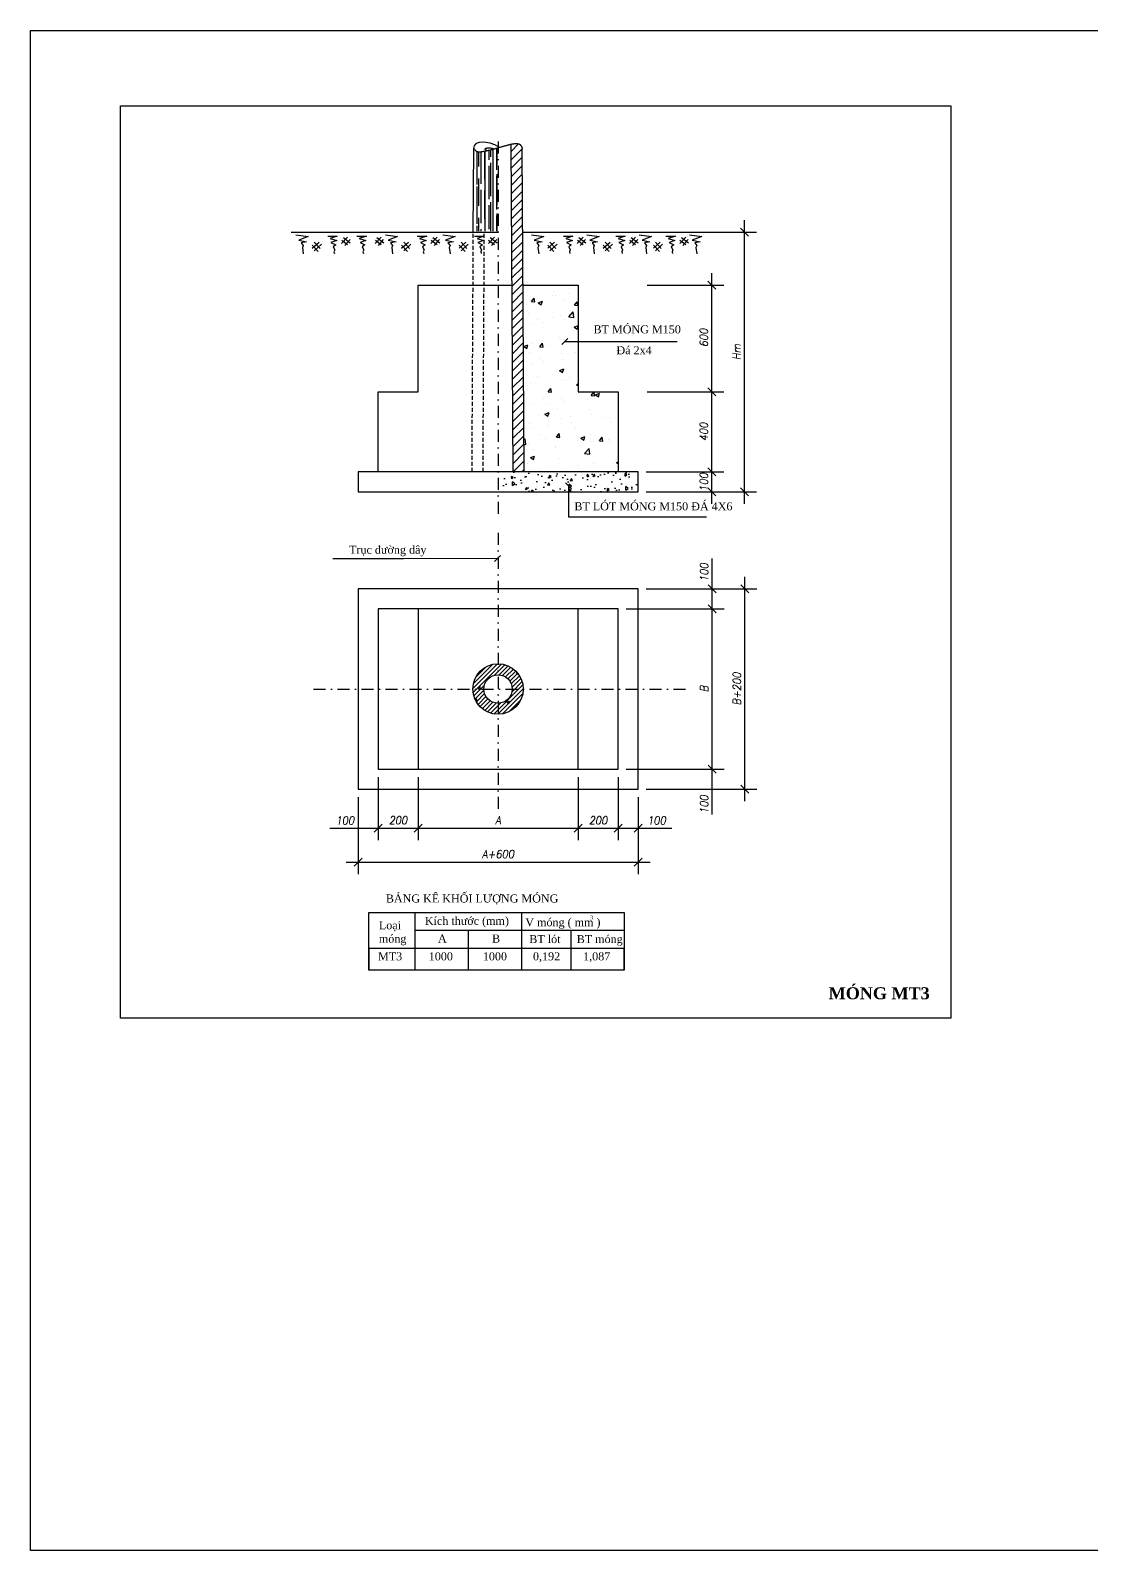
# Model space of a CAD drawing. Header units: inches. Extents: x -246336 to 136055, y -106871 to 69513.
# Drawn here: x -104134 to -90873, y -28731 to -9736 of the extents above; entities that cross this region are included whole.
import ezdxf
from ezdxf.enums import TextEntityAlignment as Align

# ---------------------------------------------------------------- set-up
doc = ezdxf.new("R2010")
doc.units = ezdxf.units.IN
doc.header["$MEASUREMENT"] = 0
doc.linetypes.add('DASHDOTX2', pattern=[2, 1, -0.5, 0, -0.5])
doc.linetypes.add('DASHEDX2', pattern=[1.5, 1, -0.5])
doc.layers.add('D-XA', color=7, linetype='Continuous')
doc.styles.add('COM2', font='complex.shx', dxfattribs={"width": 0.9, "oblique": 10, "height": 2})
doc.styles.add('khung ten', font='Varr.ttf')
doc.styles.add('VIET25', font='VNTIME_0.TTF', dxfattribs={"height": 2.5})
doc.styles.add('VIET4', font='Vhtime.ttf', dxfattribs={"height": 4})
doc.dimstyles.new('PKT1', dxfattribs={"dimtxt": 2, "dimasz": 2, "dimexe": 3, "dimexo": 2, "dimgap": 1, "dimtad": 0, "dimtoh": 1, "dimdec": 0, "dimlfac": 10, "dimdsep": 46, "dimtxsty": 'COM2', "dimblk1": 'OBLIQUE', "dimblk2": 'OBLIQUE', "dimsah": 1, "dimcen": -3, "dimdle": 3, "dimclrd": 4, "dimclre": 4, "dimadec": 0, "dimazin": 0, "dimtfac": 1, "dimtdec": 0, "dimtmove": 0, "dimatfit": 3, "dimldrblk": 'OBLIQUE', "dimfxl": 1, "dimtvp": 1, "dimtolj": 1, "dimtzin": 0, "dimarcsym": 0})

# ---------------------------------------------------------------- blocks, each defined once
blk = doc.blocks.new('_OBLIQUE')
at = {"color": 0, "linetype": 'ByBlock'}
blk.add_line((-0.5, -0.5), (0.5, 0.5), dxfattribs=at)
blk = doc.blocks.new('*X298')
at = {"color": 0}
for p, q in [((99.97, 149.88), (99.97, 149.88)), ((101.64, 149.75), (101.64, 149.75)), ((102.31, 149.69), (102.31, 149.69)), ((102.45, 150.61), (102.45, 150.61)), ((103.75, 150.38), (103.75, 150.38)), ((104.87, 150.87), (104.87, 150.87)), ((107.51, 150.44), (107.51, 150.44)), ((108.28, 151.62), (108.28, 151.62)), ((109.58, 150.58), (109.78, 150.65)), ((109.58, 150.58), (110.08, 150.24)), ((110.08, 150.24), (110.08, 150.25)), ((99.97, 146.66), (100.45, 147.24)), ((99.97, 146.66), (100.39, 146.63)), ((100.39, 146.63), (100.57, 146.61)), ((100.56, 146.63), (100.45, 147.24)), ((100.57, 146.61), (100.56, 146.63)), ((101.12, 146.43), (101.12, 146.43)), ((101.18, 147.35), (101.48, 147.47)), ((101.18, 147.35), (101.42, 147.19)), ((109.94, 147.59), (109.94, 147.59)), ((99.29, 143.82), (99.61, 144.15)), ((99.72, 143.2), (99.61, 144.15)), ((99.63, 143.22), (99.72, 143.2)), ((102.07, 143.03), (102.07, 143.03)), ((104.43, 142.45), (104.43, 142.45)), ((107.15, 143.33), (107.85, 143.6)), ((107.15, 143.33), (107.65, 142.99)), ((107.26, 143.78), (107.26, 143.78)), ((107.31, 143.65), (107.31, 143.65)), ((107.65, 142.99), (107.85, 143.6)), ((110.27, 143.45), (110.27, 143.45))]:
    blk.add_line(p, q, dxfattribs=at)
blk = doc.blocks.new('*X299')
at = {"color": 0}
for p, q in [((63.05, 271.65), (63.05, 273.54)), ((63.09, 266.67), (63.09, 273.55)), ((64.05, 271.35), (64.05, 273.75)), ((64.5, 272.1), (64.5, 273.85)), ((65.06, 263.55), (65.06, 273.98)), ((65.09, 268.17), (65.09, 273.99)), ((66, 268.8), (66, 274.25)), ((66.06, 269.85), (66.06, 274.27)), ((61.04, 273.15), (61.04, 273.41)), ((61.04, 265.65), (61.04, 271.65)), ((61.1, 265.17), (61.1, 273.39)), ((61.5, 269.7), (61.5, 273.32)), ((62.04, 265.35), (62.04, 273.34)), ((63, 266.4), (63, 273.53)), ((64.05, 263.85), (64.05, 269.85)), ((64.5, 263.35), (64.5, 270.6)), ((61.5, 263.35), (61.5, 266.7)), ((63.05, 263.35), (63.05, 269.55)), ((63.09, 263.35), (63.09, 266.18)), ((65.09, 263.35), (65.09, 267.68)), ((66, 263.35), (66, 267.3)), ((66.06, 263.35), (66.06, 267.75)), ((61.04, 263.35), (61.04, 263.55)), ((61.1, 263.35), (61.1, 264.68)), ((62.04, 263.35), (62.04, 263.85)), ((63, 263.35), (63, 263.4))]:
    blk.add_line(p, q, dxfattribs=at)
blk = doc.blocks.new('*X300')
at = {"color": 0}
for p, q in [((106.92, 223.76), (107.64, 224.62)), ((107.81, 223.68), (107.64, 224.62)), ((112.32, 225.26), (112.32, 225.26)), ((112.42, 226.31), (112.42, 226.31)), ((112.96, 225.17), (112.96, 225.17)), ((115.3, 224.37), (115.3, 224.37)), ((116.08, 225.75), (116.08, 225.75)), ((106.27, 220.7), (106.27, 220.7)), ((106.92, 223.76), (107.81, 223.68)), ((107.51, 223.25), (107.51, 223.25)), ((108.65, 223.43), (109.71, 223.83)), ((108.65, 223.43), (109.4, 222.93)), ((109.4, 222.93), (109.71, 223.83)), ((114.28, 220.37), (114.28, 220.37)), ((116.24, 219.98), (117.4, 221.2)), ((117.57, 219.77), (117.4, 221.2)), ((117.68, 222.82), (118.4, 223.68)), ((117.68, 222.82), (118.57, 222.74)), ((117.81, 220.58), (117.81, 220.58)), ((118.57, 222.74), (118.4, 223.68)), ((107.33, 218.25), (107.33, 218.25)), ((108.38, 219.34), (108.38, 219.34)), ((109.94, 218.41), (109.94, 218.41)), ((112.13, 219.84), (112.13, 219.84)), ((115.12, 219.38), (115.12, 219.38)), ((116.24, 219.98), (117.57, 219.77)), ((117.61, 217.39), (118.59, 217.77)), ((117.61, 217.39), (118.35, 216.89)), ((118.35, 216.89), (118.59, 217.59)), ((105.01, 212.55), (106.06, 212.96)), ((105.75, 212.05), (106.06, 212.96)), ((107.15, 213.26), (107.15, 213.26)), ((108.18, 213.92), (108.18, 213.92)), ((109, 212.48), (109.72, 213.34)), ((109.9, 212.4), (109.72, 213.34)), ((113.87, 214.67), (113.87, 214.67)), ((114.94, 214.39), (114.94, 214.39)), ((105.01, 212.55), (105.75, 212.05)), ((106.51, 211.02), (106.51, 211.02)), ((109, 212.48), (109.9, 212.4)), ((109.32, 209.46), (109.32, 209.46)), ((111.36, 212.7), (111.36, 212.7)), ((114.52, 210.69), (114.52, 210.69)), ((114.76, 209.39), (114.76, 209.39)), ((118.07, 210.97), (118.07, 210.97)), ((106.97, 208.27), (106.97, 208.27)), ((109.92, 208.75), (109.92, 208.75)), ((112.91, 206.17), (112.91, 206.17)), ((113.96, 206.52), (115.01, 206.92)), ((113.96, 206.52), (114.7, 206.01)), ((114.71, 206.01), (115.01, 206.92)), ((105.97, 202.84), (105.97, 202.84)), ((106.78, 203.27), (106.78, 203.27)), ((108.37, 205.08), (108.37, 205.08)), ((111.08, 201.2), (111.8, 202.06)), ((111.98, 201.12), (111.8, 202.06)), ((114.57, 204.4), (114.57, 204.4)), ((115.45, 204.08), (115.45, 204.08)), ((116.38, 204.74), (116.38, 204.74)), ((118.22, 202.88), (118.59, 203.26)), ((118.22, 202.88), (118.59, 202.83)), ((106.6, 198.28), (106.6, 198.28)), ((109.89, 199.42), (109.89, 199.42)), ((111.08, 201.2), (111.98, 201.12)), ((111.5, 198.17), (111.5, 198.17)), ((114.39, 199.41), (114.39, 199.41)), ((115.26, 198.66), (115.26, 198.66)), ((118.64, 200.92), (118.64, 200.92)), ((120.94, 199.41), (120.94, 199.41)), ((121.84, 200.26), (122.56, 201.12)), ((121.84, 200.26), (122.74, 200.18)), ((122.09, 200.46), (122.09, 200.46)), ((122.74, 200.18), (122.56, 201.12)), ((122.91, 200.48), (123.96, 200.88)), ((122.91, 200.48), (123.66, 199.97)), ((123.66, 199.97), (123.96, 200.88)), ((105.45, 197.41), (105.45, 197.41)), ((108.62, 195.4), (108.62, 195.4)), ((110.31, 195.64), (111.36, 196.04)), ((110.31, 195.64), (111.06, 195.13)), ((111.06, 195.13), (111.36, 196.04)), ((113.46, 197.07), (113.46, 197.07)), ((114.21, 194.41), (114.21, 194.41)), ((116.62, 195.06), (116.62, 195.06)), ((121.47, 196.73), (121.47, 196.73)), ((121.91, 195.47), (121.91, 195.47)), ((124.63, 194.72), (124.63, 194.72)), ((126.46, 194.74), (126.46, 194.74)), ((106.42, 193.29), (106.42, 193.29)), ((107.55, 192.25), (107.55, 192.25)), ((109.27, 190.47), (109.27, 190.47)), ((111.31, 192.74), (111.31, 192.74)), ((113.16, 189.91), (113.88, 190.78)), ((114.06, 189.84), (113.89, 190.78)), ((116.99, 193.49), (116.99, 193.49)), ((118.02, 191.97), (118.02, 191.97)), ((119.26, 189.6), (120.31, 190)), ((120.01, 189.1), (120.31, 190)), ((121.73, 190.47), (121.73, 190.47)), ((126.77, 193.47), (126.77, 193.47)), ((105.04, 189.14), (105.37, 189.49)), ((105.05, 188.14), (105.54, 188.07)), ((105.54, 188.07), (105.37, 189.49)), ((106.24, 188.29), (106.24, 188.29)), ((107.36, 186.83), (107.36, 186.83)), ((110.48, 189.45), (110.48, 189.45)), ((112.87, 187.18), (112.87, 187.18)), ((113.05, 187.58), (113.05, 187.58)), ((113.16, 189.91), (114.06, 189.84)), ((114.03, 189.42), (114.03, 189.42)), ((118.48, 189.11), (118.48, 189.11)), ((119.26, 189.6), (120.01, 189.1)), ((120.21, 185.79), (121.38, 187.01)), ((121.55, 185.58), (121.38, 187.01)), ((121.62, 188.68), (121.62, 188.68)), ((122.52, 188.82), (122.52, 188.82)), ((123.92, 188.97), (124.64, 189.83)), ((123.92, 188.97), (124.82, 188.89)), ((124.82, 188.89), (124.64, 189.83)), ((126.27, 189.32), (126.27, 189.32)), ((126.49, 188.77), (126.49, 188.77)), ((106.05, 183.3), (106.05, 183.3)), ((106.66, 184.76), (107.71, 185.16)), ((106.66, 184.76), (107.41, 184.26)), ((107.41, 184.26), (107.71, 185.16)), ((113.84, 184.43), (113.84, 184.43)), ((118.57, 182.91), (118.57, 182.91)), ((120.21, 185.79), (121.55, 185.58)), ((121.55, 185.48), (121.55, 185.48)), ((122.33, 183.4), (122.33, 183.4)), ((127.35, 183.43), (127.35, 183.43)), ((128.01, 184.15), (128.01, 184.15)), ((128.22, 183.56), (128.59, 183.7)), ((128.22, 183.56), (128.59, 183.31)), ((107.56, 181.78), (107.56, 181.78)), ((109.1, 181.66), (109.1, 181.66)), ((115.56, 181.44), (115.56, 181.44)), ((118.6, 181.93), (118.6, 181.93))]:
    blk.add_line(p, q, dxfattribs=at)
blk = doc.blocks.new('A$C021C1ED9')
at = {"color": 3}
for points in [[(0, 4.73), (3.06, 4.36), (0.68, 3.43), (2.66, 2.97), (1.3, 2.72), (1.8, 2.11), (1.6, 1.58), (1.8, 0)], [(7.95, 4.42), (10.33, 4.42), (8.54, 3.83), (10.2, 3.37), (8.74, 2.84), (9.93, 2.24), (9.27, 1.72), (9.67, 0.99), (9.47, 0.53), (9.6, 0.07)], [(11.38, 2.58), (12.9, 4.16)], [(11.85, 4.09), (13.57, 2.77)], [(15.21, 4.42), (17.59, 4.42), (15.81, 3.83), (17.46, 3.37), (16.01, 2.84), (17.19, 2.24), (16.53, 1.72), (16.93, 0.99), (16.73, 0.53), (16.86, 0.07)], [(19.78, 2.58), (21.3, 4.16)], [(20.24, 4.09), (21.96, 2.77)], [(22.34, 4.73), (25.4, 4.36), (23.02, 3.43), (25.01, 2.97), (23.64, 2.72), (24.15, 2.11), (23.95, 1.58), (24.15, 0)], [(30.29, 4.42), (32.67, 4.42), (30.89, 3.83), (32.54, 3.37), (31.09, 2.84), (32.28, 2.24), (31.61, 1.72), (32.01, 0.99), (31.81, 0.53), (31.94, 0.07)], [(33.73, 2.58), (35.25, 4.16)], [(34.19, 4.09), (35.91, 2.77)], [(36.7, 4.73), (39.76, 4.36), (37.38, 3.43), (39.36, 2.97), (37.99, 2.72), (38.5, 2.11), (38.3, 1.58), (38.5, 0)], [(44.65, 4.42), (47.03, 4.42), (45.24, 3.83), (46.89, 3.37), (45.44, 2.84), (46.63, 2.24), (45.97, 1.72), (46.37, 0.99), (46.17, 0.53), (46.3, 0.07)], [(48.08, 2.58), (49.6, 4.16)], [(48.55, 4.09), (50.26, 2.77)], [(58.88, 4.73), (61.94, 4.36), (59.56, 3.43), (61.54, 2.97), (60.17, 2.72), (60.68, 2.11), (60.48, 1.58), (60.68, 0)], [(66.83, 4.42), (69.21, 4.42), (67.42, 3.83), (69.07, 3.37), (67.62, 2.84), (68.81, 2.24), (68.15, 1.72), (68.54, 0.99), (68.35, 0.53), (68.48, 0.07)], [(70.26, 2.58), (71.78, 4.16)], [(70.73, 4.09), (72.44, 2.77)], [(72.72, 4.73), (75.78, 4.36), (73.4, 3.43), (75.39, 2.97), (74.02, 2.72), (74.53, 2.11), (74.33, 1.58), (74.53, 0)], [(79.91, 4.42), (82.29, 4.42), (80.5, 3.83), (82.16, 3.37), (80.7, 2.84), (81.89, 2.24), (81.23, 1.72), (81.63, 0.99), (81.43, 0.53), (81.56, 0.07)], [(83.35, 2.58), (84.87, 4.16)], [(83.81, 4.09), (85.53, 2.77)], [(85.81, 4.73), (88.87, 4.36), (86.49, 3.43), (88.47, 2.97), (87.1, 2.72), (87.61, 2.11), (87.41, 1.58), (87.61, 0)], [(92.46, 4.42), (94.84, 4.42), (93.05, 3.83), (94.71, 3.37), (93.25, 2.84), (94.44, 2.24), (93.78, 1.72), (94.18, 0.99), (93.98, 0.53), (94.11, 0.07)], [(95.9, 2.58), (97.42, 4.16)], [(96.36, 4.09), (98.08, 2.77)], [(98.36, 4.73), (101.42, 4.36), (99.04, 3.43), (101.02, 2.97), (99.65, 2.72), (100.16, 2.11), (99.96, 1.58), (100.16, 0)], [(4.05, 1.39), (5.77, 2.91)], [(4.05, 2.18), (5.57, 0.59)], [(4.58, 2.91), (6.03, 1.32)], [(4.58, 0.73), (6.36, 2.38)], [(11.45, 3.43), (12.9, 2.31)], [(12.18, 2.05), (13.5, 3.57)], [(19.85, 3.43), (21.3, 2.31)], [(20.58, 2.05), (21.9, 3.57)], [(26.39, 1.39), (28.11, 2.91)], [(26.39, 2.18), (27.91, 0.59)], [(26.92, 2.91), (28.38, 1.32)], [(26.92, 0.73), (28.71, 2.38)], [(33.8, 3.43), (35.25, 2.31)], [(34.52, 2.05), (35.84, 3.57)], [(40.75, 1.39), (42.47, 2.91)], [(40.75, 2.18), (42.27, 0.59)], [(41.28, 2.91), (42.73, 1.32)], [(41.28, 0.73), (43.06, 2.38)], [(48.15, 3.43), (49.6, 2.31)], [(48.88, 2.05), (50.2, 3.57)], [(62.93, 1.39), (64.65, 2.91)], [(62.93, 2.18), (64.45, 0.59)], [(63.46, 2.91), (64.91, 1.32)], [(63.46, 0.73), (65.24, 2.38)], [(70.33, 3.43), (71.78, 2.31)], [(71.06, 2.05), (72.38, 3.57)], [(76.77, 1.39), (78.49, 2.91)], [(76.77, 2.18), (78.29, 0.59)], [(77.3, 2.91), (78.76, 1.32)], [(77.3, 0.73), (79.09, 2.38)], [(83.41, 3.43), (84.87, 2.31)], [(84.14, 2.05), (85.46, 3.57)], [(89.33, 1.39), (91.04, 2.91)], [(89.33, 2.18), (90.85, 0.59)], [(89.85, 2.91), (91.31, 1.32)], [(89.85, 0.73), (91.64, 2.38)], [(95.96, 3.43), (97.42, 2.31)], [(96.69, 2.05), (98.01, 3.57)]]:
    blk.add_lwpolyline(points, dxfattribs=at)
blk = doc.blocks.new('fdsff')
at = {"linetype": 'Continuous'}
h = blk.add_hatch(dxfattribs=at)
h.set_pattern_fill('ANSI31', color=256, scale=12, style=0)
h.set_pattern_definition([(45, (481.4783, 19.2392), (-1.06066, 1.06066), [])])
h.paths.add_polyline_path([(586.09, 292.1), (586.06, 292.23), (586.02, 292.36), (585.98, 292.48), (585.93, 292.59), (585.88, 292.68), (585.83, 292.77), (585.77, 292.86), (585.71, 292.93), (585.64, 293), (585.57, 293.06), (585.5, 293.11), (585.42, 293.16), (585.33, 293.2), (585.24, 293.23), (585.14, 293.26), (585.04, 293.28), (584.93, 293.29), (584.81, 293.31), (584.68, 293.31), (584.56, 293.31), (584.42, 293.31), (584.29, 293.3), (584.15, 293.29), (584.01, 293.27), (583.87, 293.25), (583.73, 293.23), (583.59, 293.21), (583.44, 293.19), (583.33, 293.16), (583.82, 211.26), (586.57, 211.26)])
h = blk.add_hatch(dxfattribs=at)
h.set_pattern_fill('AR-CONC', color=256, scale=0.8, angle=45, style=0)
h.set_pattern_definition([(95, (481.4783, 19.239), (4.41242, 3.70246), [0.6, -6.6]), (40, (481.4783, 19.239), (-5.03994, 3.47015), [0.48, -5.28]), (145.4514, (481.846, 19.548), (-0.62752, 7.1726), [0.50992, -5.60914]), (91.1842, (480.347, 20.3706), (6.97354, 5.1009), [0.9, -9.9]), (141.6356, (480.928, 20.796), (-0.2232, 10.7977), [0.76488, -8.4137]), (36.184, (480.347, 20.371), (-0.2232, 10.7977), [0.72, -7.92]), (66, (481.1955, 20.6534), (5.65417, 1.09906), [0.6, -6.6]), (11, (481.1955, 20.6534), (-2.72567, 5.47847), [0.48, -5.28]), (116.4514, (481.6667, 20.745), (2.92851, 6.57752), [0.50992, -5.60914]), (82.5, (481.4783, 19.2392), (-1.814345, 1.951919), [0, -5.216, 0, -5.36, 0, -5.3]), (52.5, (481.4783, 19.2392), (-0.742984, 3.719276), [0, -3.056, 0, -5.096, 0, -2.02]), (12.5, (480.2169, 17.9777), (3.147345, 2.892166), [0, -2, 0, -6.24, 0, -8.28]), (2.5, (479.651, 17.412), (2.73272, 3.86528), [0, -2.6, 0, -4.144, 0, -5.88])])
h.paths.add_polyline_path([(580.07, 211.26), (580.07, 206.26), (615.07, 206.26), (615.07, 211.26)])
h = blk.add_hatch(dxfattribs=at)
h.set_pattern_fill('ANSI31', color=256, scale=6, style=0)
h.set_pattern_definition([(45, (481.4783, 18.70446), (-0.53033, 0.53033), [])])
edge = h.paths.add_edge_path()
edge.add_arc((580.07, 157), 6.3, 0, 360)
edge = h.paths.add_edge_path(flags=16)
edge.add_arc((580.07, 157), 3.55, 0, 360)
at = {"color": 4, "linetype": 'DASHDOTX2', "ltscale": 3}
for p, q in [((580.07, 293.79), (580.07, 200.07)), ((580.07, 196.05), (580.07, 126.51)), ((533.92, 157), (627.23, 157))]:
    blk.add_line(p, q, dxfattribs=at)
at = {"color": 4, "linetype": 'Continuous'}
for p, q in [((641.69, 203.26), (641.69, 274.2)), ((617.07, 271.2), (644.69, 271.2)), ((633.5, 228.26), (633.5, 260.94)), ((617.38, 257.94), (636.5, 257.94)), ((633.5, 208.26), (633.5, 239.2)), ((617.38, 231.26), (636.5, 231.26)), ((617.07, 211.26), (636.5, 211.26)), ((633.5, 203.26), (633.5, 211.26)), ((617.07, 206.26), (644.69, 206.26)), ((617.07, 206.26), (636.5, 206.26)), ((633.6, 125.61), (633.6, 189.64)), ((641.76, 129), (641.76, 185)), ((617.07, 182), (644.76, 182)), ((617.07, 182), (636.6, 182)), ((612.07, 177), (636.6, 177)), ((612.07, 137), (636.6, 137)), ((550.07, 135), (550.07, 119.19)), ((560.07, 135), (560.07, 119.19)), ((600.07, 135), (600.07, 119.19)), ((610.07, 135), (610.07, 119.19)), ((545.07, 130), (545.07, 110.74)), ((615.07, 130), (615.07, 110.74)), ((615.07, 130), (615.07, 119.19)), ((617.07, 132), (644.76, 132)), ((538.02, 122.19), (563.07, 122.19)), ((557.07, 122.19), (603.07, 122.19)), ((597.07, 122.19), (613.07, 122.19)), ((607.07, 122.19), (623.52, 122.19)), ((542.07, 113.74), (618.07, 113.74))]:
    blk.add_line(p, q, dxfattribs=at)
at = {"color": 2}
for p, q in [((528.34, 271.2), (580.07, 271.2)), ((586.24, 271.2), (632.6, 271.2)), ((560.07, 177), (560.07, 137)), ((600.07, 137), (600.07, 177)), ((547.76, 92.26), (611.55, 92.26))]:
    blk.add_line(p, q, dxfattribs=at)
for p, q in [((559.29, 101.14), (559.29, 92.26)), ((585.93, 101.14), (585.93, 92.26)), ((585.93, 101.14), (585.93, 92.26)), ((559.29, 96.7), (611.55, 96.7)), ((572.61, 96.7), (572.61, 92.26)), ((598.26, 96.7), (598.26, 92.26)), ((559.29, 92.26), (559.29, 87.82)), ((572.61, 92.26), (572.61, 87.82)), ((572.61, 92.26), (572.61, 87.82)), ((585.93, 92.26), (585.93, 87.82)), ((585.93, 92.26), (585.93, 87.82)), ((598.26, 92.26), (598.26, 87.82)), ((598.26, 92.26), (598.26, 87.82)), ((559.29, 87.82), (559.29, 86.71)), ((572.61, 87.82), (572.61, 86.71)), ((572.61, 87.82), (572.61, 86.71)), ((585.93, 87.82), (585.93, 86.71)), ((585.93, 87.82), (585.93, 86.71)), ((598.26, 87.82), (598.26, 86.71)), ((598.26, 87.82), (598.26, 86.71))]:
    blk.add_line(p, q)
blk.add_lwpolyline([(485.69, 302.77), (693.23, 302.77), (693.23, 74.72), (485.69, 74.72)], close=True)
for points in [[(574.05, 292.1), (574.16, 292.78), (574.65, 293.42), (575.4, 293.64), (576.6, 293.75), (577.99, 293.53), (579.19, 293.08), (580.09, 292.55), (580.32, 292.33)], [(574.05, 292.1), (574.16, 291.92), (574.25, 291.78), (574.35, 291.66), (574.43, 291.57), (574.52, 291.5), (574.6, 291.44), (574.68, 291.39), (574.77, 291.36), (574.86, 291.33), (574.95, 291.3), (575.05, 291.28), (575.15, 291.26), (575.27, 291.25), (575.39, 291.24), (575.52, 291.24), (575.65, 291.25), (575.8, 291.26), (575.96, 291.29), (576.12, 291.31), (576.29, 291.34), (576.46, 291.38), (576.64, 291.42), (576.81, 291.45), (576.99, 291.49), (577.16, 291.53), (577.33, 291.57), (577.49, 291.6), (577.66, 291.63), (577.82, 291.67), (577.97, 291.7), (578.13, 291.73), (578.27, 291.77), (578.42, 291.8), (578.56, 291.83), (578.69, 291.87), (578.82, 291.9), (578.95, 291.93), (579.07, 291.96), (579.19, 292), (579.3, 292.03), (579.42, 292.06), (579.53, 292.1), (579.64, 292.13), (579.76, 292.16), (579.88, 292.2), (580.01, 292.24), (580.15, 292.28), (580.29, 292.32), (580.45, 292.37), (580.62, 292.42), (580.79, 292.47), (580.97, 292.52), (581.15, 292.57), (581.34, 292.62), (581.51, 292.67), (581.69, 292.72), (581.85, 292.77), (582.01, 292.82), (582.16, 292.86), (582.31, 292.91), (582.45, 292.95), (582.59, 292.99), (582.73, 293.02), (582.87, 293.06), (583.02, 293.09), (583.16, 293.13), (583.3, 293.16), (583.44, 293.19), (583.59, 293.21), (583.73, 293.23), (583.87, 293.25), (584.01, 293.27), (584.15, 293.29), (584.29, 293.3), (584.42, 293.31), (584.56, 293.31), (584.68, 293.31), (584.81, 293.31), (584.93, 293.29), (585.04, 293.28), (585.14, 293.26), (585.24, 293.23), (585.33, 293.2), (585.42, 293.16), (585.5, 293.11), (585.57, 293.06), (585.64, 293), (585.71, 292.93), (585.77, 292.86), (585.83, 292.77), (585.88, 292.68), (585.93, 292.59), (585.98, 292.48), (586.02, 292.36), (586.06, 292.23), (586.09, 292.1)], [(583.82, 211.24), (583.33, 293.16)], [(573.89, 271.2), (574.05, 292.1)], [(577.24, 291.55), (577.17, 291.57), (577.11, 291.6), (577.06, 291.63), (577.02, 291.66), (576.98, 291.69), (576.95, 291.72), (576.92, 291.75), (576.9, 291.78), (576.88, 291.82), (576.86, 291.85), (576.85, 291.89), (576.85, 291.92), (576.85, 291.96), (576.87, 292), (576.89, 292.03), (576.93, 292.06), (576.97, 292.1), (577.03, 292.13), (577.09, 292.15), (577.17, 292.18), (577.26, 292.2), (577.35, 292.22), (577.45, 292.23), (577.56, 292.24), (577.67, 292.24), (577.8, 292.24), (577.95, 292.23), (578.12, 292.21), (578.33, 292.18), (578.58, 292.13), (578.88, 292.08), (579.23, 292.01)], [(586.57, 211.26), (586.09, 292.1)]]:
    blk.add_lwpolyline(points)
at = {"linetype": 'DASHEDX2'}
for points in [[(573.57, 211.26), (573.89, 271.2)], [(576.32, 211.24), (576.64, 271.2)]]:
    blk.add_lwpolyline(points, dxfattribs=at)
at = {"color": 2}
for points in [[(550.07, 211.26), (550.07, 231.26), (560.07, 231.26), (560.07, 257.94), (583.58, 257.94)], [(586.33, 257.94), (600.07, 257.94), (600.07, 231.26), (610.07, 231.26), (610.07, 211.26)]]:
    blk.add_lwpolyline(points, dxfattribs=at)
for points in [[(545.07, 211.26), (545.07, 206.26), (615.07, 206.26), (615.07, 211.26)], [(545.07, 182), (545.07, 132), (615.07, 132), (615.07, 182)], [(550.07, 177), (550.07, 137), (610.07, 137), (610.07, 177)], [(547.76, 101.14), (611.55, 101.14), (611.55, 92.26), (611.55, 87.82), (611.55, 86.71), (611.55, 92.26), (611.55, 87.82), (611.55, 86.71), (547.76, 86.71), (547.76, 87.82), (547.76, 92.26), (547.76, 86.71), (547.76, 87.82), (547.76, 92.26)]]:
    blk.add_lwpolyline(points, close=True, dxfattribs=at)
for radius in [6.3, 3.55]:
    blk.add_circle((580.07, 157), radius, dxfattribs=at)
for name, p in [('*X299', (513.79, 17.92)), ('*X299', (513.79, 8.05)), ('*X300', (481.48, 30.07)), ('*X298', (475.14, 10.37))]:
    blk.add_blockref(name, p)
at = {"color": 4}
blk.add_blockref('A$C021C1ED9', (529.57, 265.75), dxfattribs=at)
at = {"color": 4, "linetype": 'Continuous', "xscale": 2, "yscale": 2, "zscale": 2}
for p, rotation in [((641.69, 271.2), 90), ((633.5, 257.94), 90), ((633.5, 231.26), 90), ((633.5, 231.26), 270), ((633.5, 211.26), 90), ((633.5, 211.26), 270), ((633.5, 206.26), 270), ((641.69, 206.26), 270), ((633.6, 182), 90), ((641.76, 182), 90), ((633.6, 177), 90), ((633.6, 177), 270), ((633.6, 137), 270), ((641.76, 132), 270), ((550.07, 122.19), 180), ((560.07, 122.19), 180), ((600.07, 122.19), 180), ((610.07, 122.19), 180), ((545.07, 113.74), 180)]:
    blk.add_blockref('_OBLIQUE', p, dxfattribs=dict(at, rotation=rotation))
for p in [(560.07, 122.19), (600.07, 122.19), (610.07, 122.19), (615.07, 122.19), (615.07, 113.74)]:
    blk.add_blockref('_OBLIQUE', p, dxfattribs=at)
at = {"color": 5, "style": 'VIET25'}
for s, height, p in [('3', 1, (603.07, 99.42)), ('A', 2, (565.05, 93.64)), ('B', 2, (578.57, 93.64))]:
    blk.add_text(s, height=height, dxfattribs=at).set_placement(p)
at = {"style": 'VIET25'}
for s, p in [('MT3', (550.07, 89.2)), ('1000', (562.75, 89.2)), ('1000', (576.27, 89.2)), ('0,192', (588.8, 89.2)), ('1,087', (601.33, 89.2))]:
    blk.add_text(s, height=2, dxfattribs=at).set_placement(p)
at = {"char_height": 2, "width": 52.32, "attachment_point": 1, "style": 'VIET4'}
for s, insert in [('\\pt10;{\\fTimes New Roman|b0|i0|c0|p18;BT MÓNG M150}', (603.93, 247.88)), ('\\pt10;{\\fTimes New Roman|b0|i0|c0|p18;BT LÓT MÓNG M150 \\fTimes New Roman|b0|i0|c238|p18;Đ\\fTimes New Roman|b0|i0|c0|p18;Á 4X6}', (599.14, 203.66)), ('\\pt10;{\\fTimes New Roman|b0|i0|c0|p18;BẢNG KÊ KHỐI L\\fTimes New Roman|b0|i0|c163|p18;Ư\\fTimes New Roman|b0|i0|c0|p18;ỢNG MÓNG}', (552.03, 105.65)), ('\\pt10;{\\fTimes New Roman|b0|i0|c0|p18;Loại \\Pmóng}', (550.29, 98.96)), ('\\pt10;{\\fTimes New Roman|b0|i0|c0|p18;Kích th\\fTimes New Roman|b0|i0|c163|p18;ư\\fTimes New Roman|b0|i0|c0|p18;ớc (mm)}', (561.78, 100.06)), ('\\pt10;{\\fTimes New Roman|b0|i0|c0|p18;V móng ( mm )}', (586.88, 99.72)), ('\\pt10;{\\fTimes New Roman|b0|i0|c0|p18;BT lót}', (587.87, 95.51)), ('\\pt10;{\\fTimes New Roman|b0|i0|c0|p18;BT móng}', (599.73, 95.51))]:
    blk.add_mtext(s, dxfattribs=dict(at, insert=insert))
at = {"char_height": 2, "attachment_point": 5, "rotation": 90, "style": 'COM2'}
for s, insert in [('\\A1;600', (631.5, 244.75)), ('\\A1;Hm', (639.69, 241.2)), ('\\A1;400', (631.5, 221.26)), ('\\A1;100', (631.5, 208.67)), ('\\A1;100', (631.6, 186.12)), ('\\A1;B+200', (639.76, 157)), ('\\A1;B', (631.6, 157)), ('\\A1;100', (631.6, 128.14))]:
    blk.add_mtext(s, dxfattribs=dict(at, insert=insert))
at = {"char_height": 2, "style": 'COM2'}
for s, insert, attachment_point in [('\\A1;100', (539.49, 124.16), 4), ('\\A1;200', (555.07, 124.19), 5), ('\\A1;A', (580.07, 124.19), 5), ('\\A1;200', (605.07, 124.19), 5), ('\\A1;100', (617.37, 124.16), 4), ('\\A1;A+600', (580.07, 115.74), 5)]:
    blk.add_mtext(s, dxfattribs=dict(at, insert=insert, attachment_point=attachment_point))
at = {"layer": 'D-XA', "style": 'VIET25'}
for s, p in [('§¸ 2x4', (618.47, 240.66)), ('Trôc ®\xadêng d©y', (562.18, 190.82))]:
    blk.add_text(s, height=2, dxfattribs=at).set_placement(p, align=Align.RIGHT)
at = {"layer": 'D-XA', "color": 4}
for points in [[(596.73, 243.86), (601.19, 243.85), (624.86, 243.85)], [(597.69, 207.76), (597.67, 200), (632.17, 200)], [(579.92, 189.6), (556.47, 189.55), (538.8, 189.55)]]:
    blk.add_leader(points, dimstyle='PKT1', override={"dimasz": 1.5}, dxfattribs=at)

msp = doc.modelspace()

# ---------------------------------------------------------------- linework, layer by layer
msp.add_lwpolyline([(-104133.868, -9736.032), (-77069.869, -9736.032), (-77069.869, -28731.342), (-104133.868, -28731.342)], close=True)

# ---------------------------------------------------------------- block references
at = {"xscale": 50, "yscale": 50, "zscale": 50}
msp.add_blockref('fdsff', (-127293.368, -25815.596), dxfattribs=at)

# ---------------------------------------------------------------- texts
at = {"color": 0, "insert": (-93527.07, -21768.091), "char_height": 149.74338, "width": 6049.45108, "attachment_point": 5, "style": 'khung ten'}
msp.add_mtext('{\\fTimes New Roman|b1|i0|c0|p18;MÓNG MT3}', dxfattribs=at)

doc.saveas('drawing.dxf')
